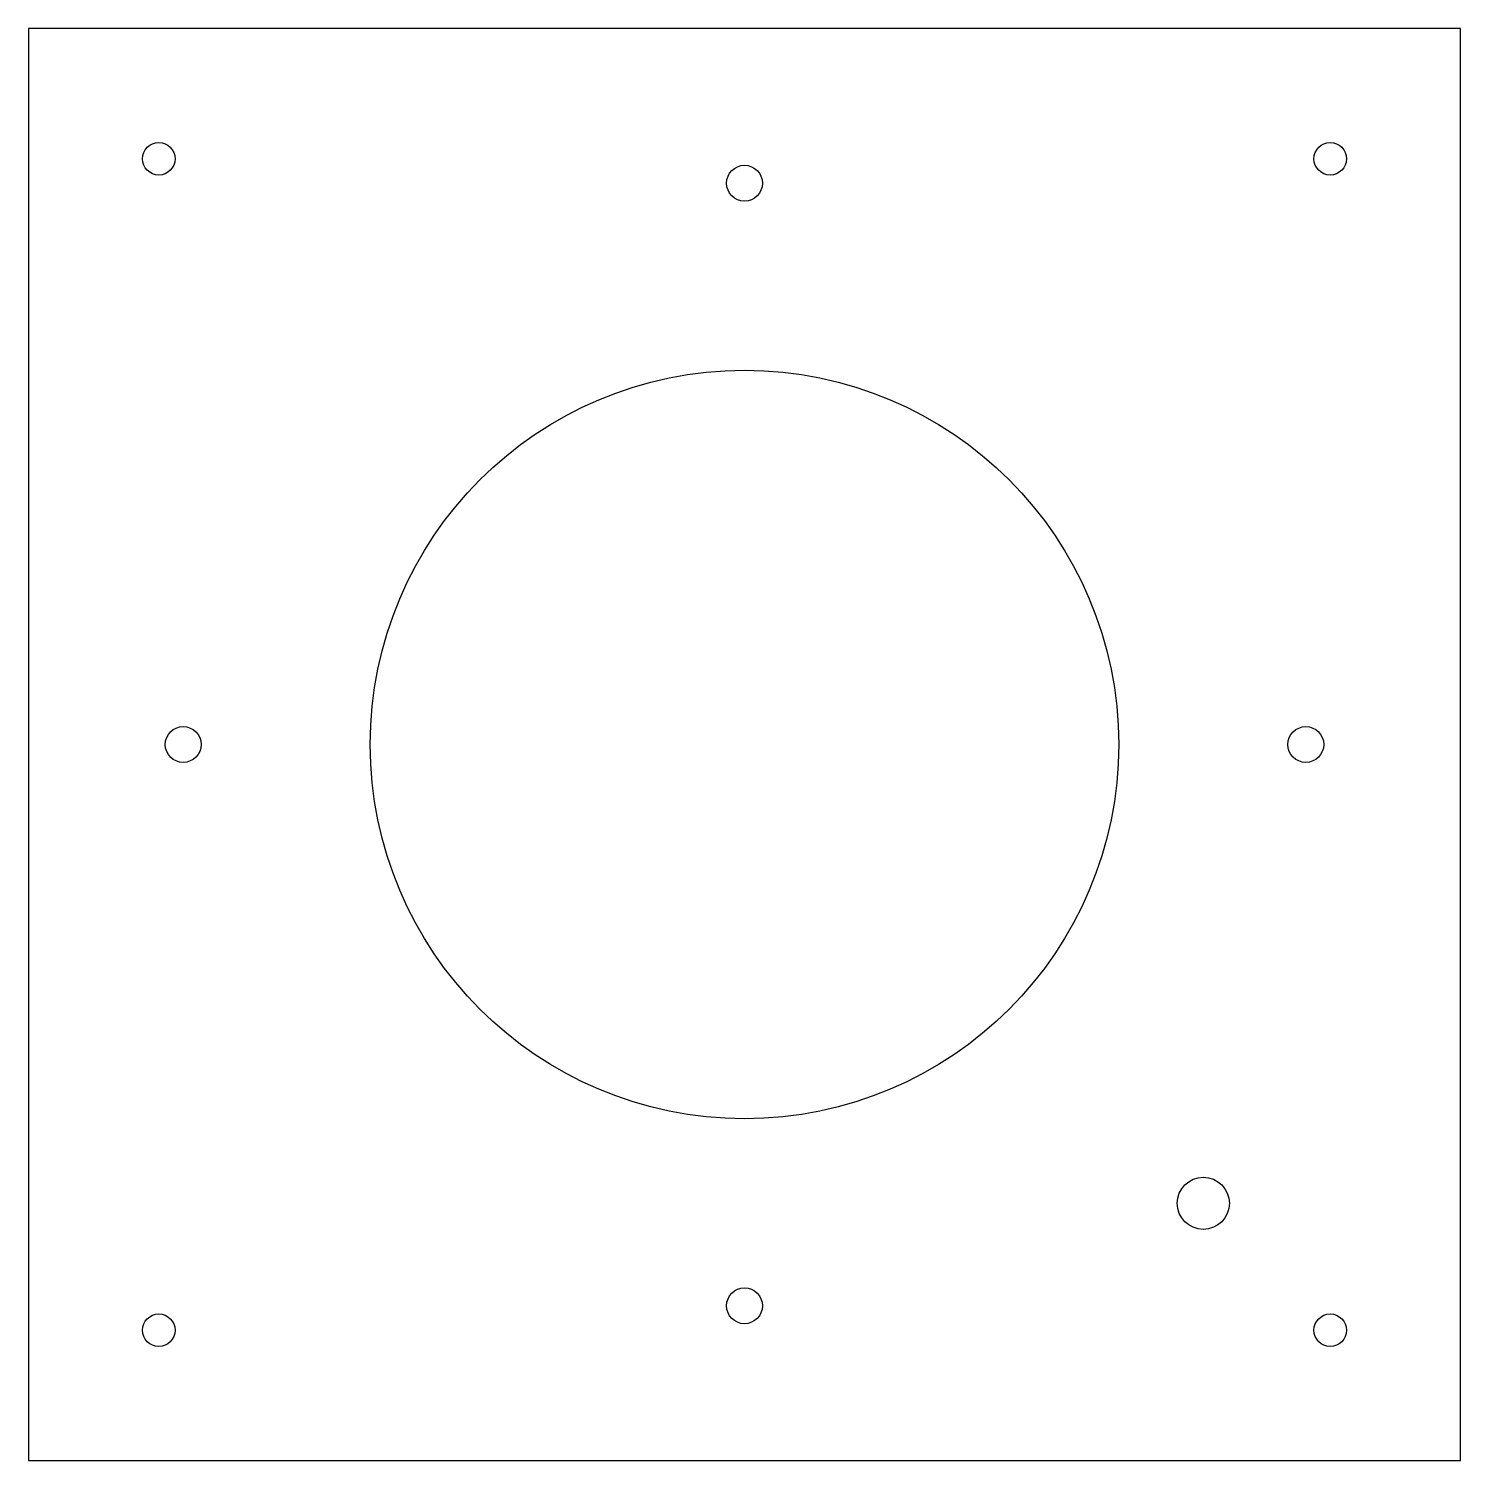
# Model space of a CAD drawing. Header units: millimetres. Extents: x 40 to 260, y 59 to 279.
import ezdxf

# ---------------------------------------------------------------- set-up
doc = ezdxf.new("R2010")
doc.units = ezdxf.units.MM
doc.layers.add('Sketch', color=7, linetype='CONTINUOUS')

msp = doc.modelspace()

# ---------------------------------------------------------------- linework, layer by layer
at = {"layer": 'Sketch'}
for p, q in [((40, 279), (40, 59)), ((260, 279), (40, 279)), ((260, 59), (260, 279)), ((40, 59), (260, 59))]:
    msp.add_line(p, q, dxfattribs=at)
for centre, radius in [((60, 259), 2.5), ((240, 259), 2.5), ((150, 255.25), 2.75), ((150, 169), 57.5), ((63.75, 169), 2.75), ((236.25, 169), 2.75), ((220.5, 98.5), 4), ((150, 82.75), 2.75), ((60, 79), 2.5), ((240, 79), 2.5)]:
    msp.add_circle(centre, radius, dxfattribs=at)

doc.saveas('drawing.dxf')
